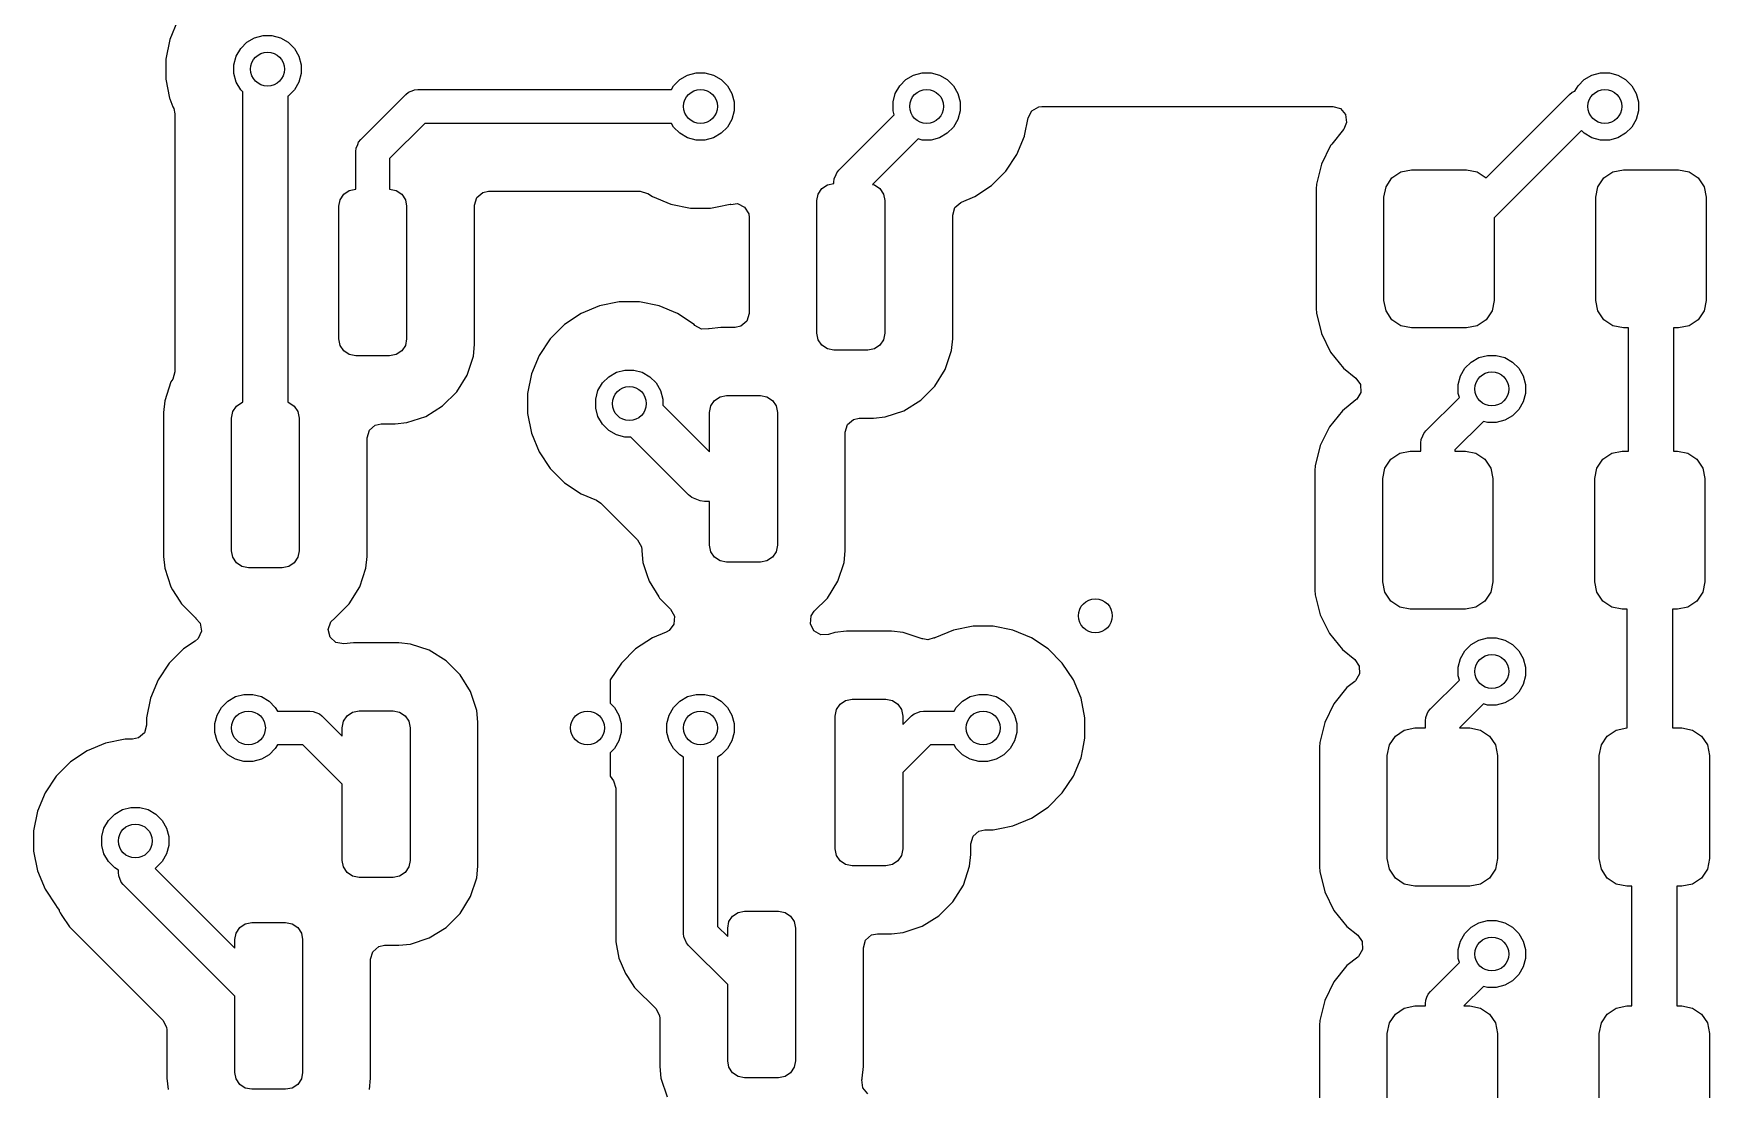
# Model space of a CAD drawing. Header units: inches. Extents: x 1.32 to 5.22, y -7.01 to -1.14.
# Drawn here: x 4.492 to 5.076, y -3.551 to -3.183 of the extents above; entities that cross this region are included whole.
import ezdxf

# ---------------------------------------------------------------- set-up
doc = ezdxf.new("R2010")
doc.units = ezdxf.units.IN
doc.header["$MEASUREMENT"] = 0
doc.layers.add('F.Cu', color=13, linetype='CONTINUOUS', true_color=0xc83434)

msp = doc.modelspace()

# ---------------------------------------------------------------- linework, layer by layer
at = {"layer": 'F.Cu', "linetype": 'CONTINUOUS'}
for p, q in [((4.5422, -3.17888), (4.53953, -3.18533)), ((4.53953, -3.18533), (4.53817, -3.19218)), ((4.53953, -3.18533), (4.53953, -3.18533)), ((4.56425, -3.18848), (4.56643, -3.1863)), ((4.56643, -3.1863), (4.5691, -3.18476)), ((4.5691, -3.18476), (4.57208, -3.18396)), ((4.57208, -3.18396), (4.57516, -3.18396)), ((4.57516, -3.18396), (4.57814, -3.18476)), ((4.57814, -3.18476), (4.58081, -3.1863)), ((4.58081, -3.1863), (4.58299, -3.18848)), ((4.53817, -3.19218), (4.53817, -3.19916)), ((4.56191, -3.19413), (4.56271, -3.19115)), ((4.56271, -3.19115), (4.56425, -3.18848)), ((4.58299, -3.18848), (4.58453, -3.19115)), ((4.58453, -3.19115), (4.58533, -3.19413)), ((4.56191, -3.19721), (4.56191, -3.19413)), ((4.56271, -3.20019), (4.56191, -3.19721)), ((4.58533, -3.19721), (4.58453, -3.20019)), ((4.58533, -3.19413), (4.58533, -3.19721)), ((4.71722, -3.19929), (4.71989, -3.19775)), ((4.71989, -3.19775), (4.72287, -3.19695)), ((4.72287, -3.19695), (4.72595, -3.19695)), ((4.72595, -3.19695), (4.72893, -3.19775)), ((4.72893, -3.19775), (4.7316, -3.19929)), ((4.79596, -3.19929), (4.79863, -3.19775)), ((4.79863, -3.19775), (4.80161, -3.19695)), ((4.80161, -3.19695), (4.80469, -3.19695)), ((4.80469, -3.19695), (4.80767, -3.19775)), ((4.80767, -3.19775), (4.81034, -3.19929)), ((5.03218, -3.19929), (5.03485, -3.19775)), ((5.03485, -3.19775), (5.03783, -3.19695)), ((5.03783, -3.19695), (5.04091, -3.19695)), ((5.04091, -3.19695), (5.04389, -3.19775)), ((5.04389, -3.19775), (5.04656, -3.19929)), ((4.53817, -3.19916), (4.53948, -3.20575)), ((4.56425, -3.20286), (4.56271, -3.20019)), ((4.56496, -3.20357), (4.56425, -3.20286)), ((4.56496, -3.31171), (4.56496, -3.20357)), ((4.58299, -3.20286), (4.58081, -3.20504)), ((4.58453, -3.20019), (4.58299, -3.20286)), ((4.62181, -3.20449), (4.6227, -3.20375)), ((4.6227, -3.20375), (4.62456, -3.20298)), ((4.62456, -3.20298), (4.62483, -3.20287)), ((4.62483, -3.20287), (4.62598, -3.20276)), ((4.62598, -3.20276), (4.7143, -3.20276)), ((4.7143, -3.20276), (4.71504, -3.20147)), ((4.71504, -3.20147), (4.71722, -3.19929)), ((4.7316, -3.19929), (4.73378, -3.20147)), ((4.73378, -3.20147), (4.73532, -3.20414)), ((4.73532, -3.20414), (4.73612, -3.20712)), ((4.79144, -3.20712), (4.79224, -3.20414)), ((4.79224, -3.20414), (4.79378, -3.20147)), ((4.79378, -3.20147), (4.79596, -3.19929)), ((4.81034, -3.19929), (4.81252, -3.20147)), ((4.81252, -3.20147), (4.81406, -3.20414)), ((4.81406, -3.20414), (4.81486, -3.20712)), ((5.02702, -3.20449), (5.02792, -3.20375)), ((5.02792, -3.20375), (5.02892, -3.20334)), ((5.02892, -3.20334), (5.03, -3.20147)), ((5.03, -3.20147), (5.03218, -3.19929)), ((5.04656, -3.19929), (5.04874, -3.20147)), ((5.04874, -3.20147), (5.05028, -3.20414)), ((5.05028, -3.20414), (5.05108, -3.20712)), ((4.53948, -3.20575), (4.53953, -3.20601)), ((4.53953, -3.20601), (4.54068, -3.20879)), ((4.54068, -3.20879), (4.54095, -3.20943)), ((4.54095, -3.20943), (4.54132, -3.2113)), ((4.58081, -3.20504), (4.58071, -3.2051)), ((4.58071, -3.2051), (4.58071, -3.31171)), ((4.60606, -3.22023), (4.62181, -3.20449)), ((4.73612, -3.2102), (4.73532, -3.21318)), ((4.73612, -3.20712), (4.73612, -3.2102)), ((4.79144, -3.2102), (4.79144, -3.20712)), ((4.79182, -3.21164), (4.79144, -3.2102)), ((4.81486, -3.2102), (4.81406, -3.21318)), ((4.81486, -3.20712), (4.81486, -3.2102)), ((4.83852, -3.21259), (4.83979, -3.21015)), ((4.83979, -3.21015), (4.84218, -3.20879)), ((4.84218, -3.20879), (4.8433, -3.20866)), ((4.8433, -3.20866), (4.9446, -3.20866)), ((4.9446, -3.20866), (4.94724, -3.20944)), ((4.94724, -3.20944), (4.94904, -3.21152)), ((4.99798, -3.23353), (5.02702, -3.20449)), ((5.05108, -3.2102), (5.05028, -3.21318)), ((5.05108, -3.20712), (5.05108, -3.2102)), ((4.54132, -3.2113), (4.54132, -3.30108)), ((4.62843, -3.21457), (4.61614, -3.22686)), ((4.7143, -3.21457), (4.62843, -3.21457)), ((4.71504, -3.21585), (4.7143, -3.21457)), ((4.71722, -3.21803), (4.71504, -3.21585)), ((4.73378, -3.21585), (4.7316, -3.21803)), ((4.73532, -3.21318), (4.73378, -3.21585)), ((4.7726, -3.23086), (4.79182, -3.21164)), ((4.81252, -3.21585), (4.81034, -3.21803)), ((4.81406, -3.21318), (4.81252, -3.21585)), ((4.83725, -3.21893), (4.83852, -3.21259)), ((4.94943, -3.21424), (4.94841, -3.2166)), ((4.94904, -3.21152), (4.94943, -3.21424)), ((5.04874, -3.21585), (5.04656, -3.21803)), ((5.05028, -3.21318), (5.04874, -3.21585)), ((4.60444, -3.22326), (4.605, -3.22191)), ((4.605, -3.22191), (4.60533, -3.22113)), ((4.60533, -3.22113), (4.60606, -3.22023)), ((4.71989, -3.21957), (4.71722, -3.21803)), ((4.72287, -3.22037), (4.71989, -3.21957)), ((4.72595, -3.22037), (4.72287, -3.22037)), ((4.72893, -3.21957), (4.72595, -3.22037)), ((4.7316, -3.21803), (4.72893, -3.21957)), ((4.80018, -3.21999), (4.78431, -3.23586)), ((4.80161, -3.22037), (4.80018, -3.21999)), ((4.80469, -3.22037), (4.80161, -3.22037)), ((4.80767, -3.21957), (4.80469, -3.22037)), ((4.81034, -3.21803), (4.80767, -3.21957)), ((4.83457, -3.22545), (4.83724, -3.219)), ((4.83724, -3.219), (4.83725, -3.21893)), ((4.94424, -3.22179), (4.94383, -3.2223)), ((4.94836, -3.21666), (4.94424, -3.22179)), ((4.94841, -3.2166), (4.94836, -3.21666)), ((4.94836, -3.21666), (4.94836, -3.21666)), ((5.03118, -3.21703), (5.00079, -3.24743)), ((5.03218, -3.21803), (5.03118, -3.21703)), ((5.03485, -3.21957), (5.03218, -3.21803)), ((5.03783, -3.22037), (5.03485, -3.21957)), ((5.04091, -3.22037), (5.03783, -3.22037)), ((5.04389, -3.21957), (5.04091, -3.22037)), ((5.04656, -3.21803), (5.04389, -3.21957)), ((4.60433, -3.22441), (4.60444, -3.22326)), ((4.60433, -3.2375), (4.60433, -3.22441)), ((4.61614, -3.22686), (4.61614, -3.2375)), ((4.83069, -3.23126), (4.83457, -3.22545)), ((4.94383, -3.2223), (4.94061, -3.22878)), ((4.77098, -3.23389), (4.77159, -3.2324)), ((4.77159, -3.2324), (4.77186, -3.23176)), ((4.77186, -3.23176), (4.7726, -3.23086)), ((4.82575, -3.2362), (4.83069, -3.23126)), ((4.94061, -3.22878), (4.93887, -3.23579)), ((4.96313, -3.23663), (4.96521, -3.23352)), ((4.96521, -3.23352), (4.96833, -3.23144)), ((4.96833, -3.23144), (4.972, -3.23071)), ((4.972, -3.23071), (4.99119, -3.23071)), ((4.99119, -3.23071), (4.99486, -3.23144)), ((4.99486, -3.23144), (4.99798, -3.23352)), ((4.99798, -3.23352), (4.99798, -3.23353)), ((5.03695, -3.23663), (5.03903, -3.23352)), ((5.03903, -3.23352), (5.04214, -3.23144)), ((5.04214, -3.23144), (5.04582, -3.23071)), ((5.04582, -3.23071), (5.06501, -3.23071)), ((5.06501, -3.23071), (5.06868, -3.23144)), ((5.06868, -3.23144), (5.0718, -3.23352)), ((5.0718, -3.23352), (5.07388, -3.23663)), ((4.59887, -3.24115), (4.60015, -3.23923)), ((4.60015, -3.23923), (4.60207, -3.23795)), ((4.60207, -3.23795), (4.60433, -3.2375)), ((4.61614, -3.2375), (4.6184, -3.23795)), ((4.6184, -3.23795), (4.62032, -3.23923)), ((4.62032, -3.23923), (4.6216, -3.24115)), ((4.64646, -3.24045), (4.64854, -3.23865)), ((4.64854, -3.23865), (4.65057, -3.23821)), ((4.65057, -3.23821), (4.70334, -3.23821)), ((4.70334, -3.23821), (4.70598, -3.23898)), ((4.70598, -3.23898), (4.70605, -3.23903)), ((4.70605, -3.23903), (4.70762, -3.24008)), ((4.76496, -3.24144), (4.76541, -3.23918)), ((4.76541, -3.23918), (4.76669, -3.23726)), ((4.76669, -3.23726), (4.76861, -3.23598)), ((4.76861, -3.23598), (4.77087, -3.23553)), ((4.77087, -3.23504), (4.77098, -3.23389)), ((4.77087, -3.23553), (4.77087, -3.23504)), ((4.78431, -3.23586), (4.78494, -3.23598)), ((4.78494, -3.23598), (4.78685, -3.23726)), ((4.78685, -3.23726), (4.78813, -3.23918)), ((4.78813, -3.23918), (4.78858, -3.24144)), ((4.81994, -3.24008), (4.82575, -3.2362)), ((4.93887, -3.23579), (4.93876, -3.23741)), ((4.93876, -3.23741), (4.93876, -3.27912)), ((4.9624, -3.24031), (4.96313, -3.23663)), ((5.03622, -3.24031), (5.03695, -3.23663)), ((5.07388, -3.23663), (5.07461, -3.24031)), ((4.59843, -3.24341), (4.59887, -3.24115)), ((4.59843, -3.28967), (4.59843, -3.24341)), ((4.6216, -3.24115), (4.62205, -3.24341)), ((4.62205, -3.24341), (4.62205, -3.28967)), ((4.64569, -3.24309), (4.64646, -3.24045)), ((4.64569, -3.29163), (4.64569, -3.24309)), ((4.70762, -3.24008), (4.70762, -3.24008)), ((4.70762, -3.24008), (4.70762, -3.24008)), ((4.70762, -3.24008), (4.71407, -3.24275)), ((4.71407, -3.24275), (4.71407, -3.24275)), ((4.71407, -3.24275), (4.71407, -3.24275)), ((4.71407, -3.24275), (4.72092, -3.24411)), ((4.72092, -3.24411), (4.72092, -3.24411)), ((4.72092, -3.24411), (4.72092, -3.24411)), ((4.72092, -3.24411), (4.7279, -3.24411)), ((4.7279, -3.24411), (4.73018, -3.24366)), ((4.7279, -3.24411), (4.7279, -3.24411)), ((4.73018, -3.24366), (4.73475, -3.24275)), ((4.73475, -3.24275), (4.73498, -3.24268)), ((4.73475, -3.24275), (4.73475, -3.24275)), ((4.73475, -3.24275), (4.73475, -3.24275)), ((4.73475, -3.24275), (4.73475, -3.24275)), ((4.73498, -3.24268), (4.73501, -3.24278)), ((4.73501, -3.24278), (4.7373, -3.24253)), ((4.7373, -3.24253), (4.73976, -3.24376)), ((4.73976, -3.24376), (4.74117, -3.24613)), ((4.76496, -3.2877), (4.76496, -3.24144)), ((4.78858, -3.24144), (4.78858, -3.2877)), ((4.81222, -3.24654), (4.813, -3.2439)), ((4.813, -3.2439), (4.81508, -3.2421)), ((4.81508, -3.2421), (4.81524, -3.24203)), ((4.81524, -3.24203), (4.81994, -3.24008)), ((4.81994, -3.24008), (4.81994, -3.24008)), ((4.81994, -3.24008), (4.81994, -3.24008)), ((4.9624, -3.27623), (4.9624, -3.24031)), ((5.03622, -3.27623), (5.03622, -3.24031)), ((5.07461, -3.24031), (5.07461, -3.27623)), ((4.74117, -3.24613), (4.74132, -3.24734)), ((4.74132, -3.24734), (4.74132, -3.28083)), ((4.81222, -3.28967), (4.81222, -3.24654)), ((5.00079, -3.24743), (5.00079, -3.27623)), ((4.68927, -3.27811), (4.68281, -3.28079)), ((4.69611, -3.27675), (4.68927, -3.27811)), ((4.68927, -3.27811), (4.68927, -3.27811)), ((4.7031, -3.27675), (4.69611, -3.27675)), ((4.69611, -3.27675), (4.69611, -3.27675)), ((4.70995, -3.27811), (4.7031, -3.27675)), ((4.7031, -3.27675), (4.7031, -3.27675)), ((4.7164, -3.28079), (4.70995, -3.27811)), ((4.70995, -3.27811), (4.70995, -3.27811)), ((4.93876, -3.27912), (4.93887, -3.28074)), ((4.96313, -3.2799), (4.9624, -3.27623)), ((4.96521, -3.28302), (4.96313, -3.2799)), ((5.00006, -3.2799), (4.99798, -3.28302)), ((5.00079, -3.27623), (5.00006, -3.2799)), ((5.03695, -3.2799), (5.03622, -3.27623)), ((5.03903, -3.28302), (5.03695, -3.2799)), ((5.07388, -3.2799), (5.0718, -3.28302)), ((5.07461, -3.27623), (5.07388, -3.2799)), ((4.67701, -3.28467), (4.67207, -3.2896)), ((4.68281, -3.28079), (4.67701, -3.28467)), ((4.67701, -3.28467), (4.67701, -3.28467)), ((4.68281, -3.28079), (4.68281, -3.28079)), ((4.72221, -3.28467), (4.7164, -3.28079)), ((4.7164, -3.28079), (4.7164, -3.28079)), ((4.72247, -3.28494), (4.72221, -3.28467)), ((4.72221, -3.28467), (4.72221, -3.28467)), ((4.72471, -3.28621), (4.72247, -3.28494)), ((4.72745, -3.28612), (4.72719, -3.28618)), ((4.7315, -3.28571), (4.72745, -3.28612)), ((4.73644, -3.28571), (4.7315, -3.28571)), ((4.7315, -3.28571), (4.7315, -3.28571)), ((4.73846, -3.28527), (4.73644, -3.28571)), ((4.74054, -3.28347), (4.73846, -3.28527)), ((4.74132, -3.28083), (4.74054, -3.28347)), ((4.93887, -3.28074), (4.94061, -3.28776)), ((4.96833, -3.2851), (4.96521, -3.28302)), ((4.972, -3.28583), (4.96833, -3.2851)), ((4.99119, -3.28583), (4.972, -3.28583)), ((4.99486, -3.2851), (4.99119, -3.28583)), ((4.99798, -3.28302), (4.99486, -3.2851)), ((5.04214, -3.2851), (5.03903, -3.28302)), ((5.04582, -3.28583), (5.04214, -3.2851)), ((5.04754, -3.28583), (5.04582, -3.28583)), ((5.04754, -3.32874), (5.04754, -3.28583)), ((5.06501, -3.28583), (5.06329, -3.28583)), ((5.06329, -3.28583), (5.06329, -3.32874)), ((5.06868, -3.2851), (5.06501, -3.28583)), ((5.0718, -3.28302), (5.06868, -3.2851)), ((4.59887, -3.29193), (4.59843, -3.28967)), ((4.60015, -3.29384), (4.59887, -3.29193)), ((4.6216, -3.29193), (4.62032, -3.29384)), ((4.62205, -3.28967), (4.6216, -3.29193)), ((4.64528, -3.29568), (4.64569, -3.29163)), ((4.67207, -3.2896), (4.66819, -3.29541)), ((4.67207, -3.2896), (4.67207, -3.2896)), ((4.72718, -3.28613), (4.72471, -3.28621)), ((4.72719, -3.28618), (4.72718, -3.28613)), ((4.76541, -3.28996), (4.76496, -3.2877)), ((4.76669, -3.29187), (4.76541, -3.28996)), ((4.76861, -3.29315), (4.76669, -3.29187)), ((4.78685, -3.29187), (4.78494, -3.29315)), ((4.78813, -3.28996), (4.78685, -3.29187)), ((4.78858, -3.2877), (4.78813, -3.28996)), ((4.81181, -3.29371), (4.81222, -3.28967)), ((4.94061, -3.28776), (4.94383, -3.29424)), ((4.60207, -3.29512), (4.60015, -3.29384)), ((4.60433, -3.29557), (4.60207, -3.29512)), ((4.61614, -3.29557), (4.60433, -3.29557)), ((4.6184, -3.29512), (4.61614, -3.29557)), ((4.62032, -3.29384), (4.6184, -3.29512)), ((4.6431, -3.30224), (4.64528, -3.29568)), ((4.66819, -3.29541), (4.66552, -3.30186)), ((4.66819, -3.29541), (4.66819, -3.29541)), ((4.77087, -3.2936), (4.76861, -3.29315)), ((4.78268, -3.2936), (4.77087, -3.2936)), ((4.78494, -3.29315), (4.78268, -3.2936)), ((4.80964, -3.30027), (4.81181, -3.29371)), ((4.94383, -3.29424), (4.94836, -3.29987)), ((4.99063, -3.2999), (4.99281, -3.29772)), ((4.99281, -3.29772), (4.99548, -3.29617)), ((4.99548, -3.29617), (4.99846, -3.29538)), ((4.99846, -3.29538), (5.00154, -3.29538)), ((5.00154, -3.29538), (5.00452, -3.29617)), ((5.00452, -3.29617), (5.00719, -3.29772)), ((5.00719, -3.29772), (5.00937, -3.2999)), ((4.54132, -3.30108), (4.54059, -3.30364)), ((4.63948, -3.30812), (4.6431, -3.30224)), ((4.66552, -3.30186), (4.66415, -3.30871)), ((4.66552, -3.30186), (4.66552, -3.30186)), ((4.69024, -3.30501), (4.69242, -3.30283)), ((4.69242, -3.30283), (4.69509, -3.30129)), ((4.69509, -3.30129), (4.69806, -3.30049)), ((4.69806, -3.30049), (4.70115, -3.30049)), ((4.70115, -3.30049), (4.70413, -3.30129)), ((4.70413, -3.30129), (4.7068, -3.30283)), ((4.7068, -3.30283), (4.70898, -3.30501)), ((4.80601, -3.30615), (4.80964, -3.30027)), ((4.94836, -3.29987), (4.94836, -3.29987)), ((4.94836, -3.29987), (4.95265, -3.30332)), ((4.95265, -3.30332), (4.95422, -3.30558)), ((4.98829, -3.30554), (4.98909, -3.30257)), ((4.98909, -3.30257), (4.99063, -3.2999)), ((5.00937, -3.2999), (5.01091, -3.30257)), ((5.01091, -3.30257), (5.01171, -3.30554)), ((4.53997, -3.30465), (4.5378, -3.31121)), ((4.54059, -3.30364), (4.53997, -3.30465)), ((4.53997, -3.30465), (4.53997, -3.30465)), ((4.53997, -3.30465), (4.53997, -3.30465)), ((4.63459, -3.313), (4.63948, -3.30812)), ((4.66415, -3.30871), (4.66415, -3.3157)), ((4.6879, -3.31066), (4.68869, -3.30768)), ((4.68869, -3.30768), (4.69024, -3.30501)), ((4.70898, -3.30501), (4.71052, -3.30768)), ((4.71052, -3.30768), (4.71132, -3.31066)), ((4.7312, -3.3098), (4.73346, -3.30935)), ((4.73346, -3.30935), (4.74528, -3.30935)), ((4.74528, -3.30935), (4.74754, -3.3098)), ((4.80113, -3.31103), (4.80601, -3.30615)), ((4.95432, -3.30833), (4.95292, -3.31069)), ((4.95422, -3.30558), (4.95432, -3.30833)), ((4.98829, -3.30863), (4.98829, -3.30554)), ((4.98867, -3.31006), (4.98829, -3.30863)), ((5.01171, -3.30863), (5.01091, -3.31161)), ((5.01171, -3.30554), (5.01171, -3.30863)), ((4.5378, -3.31121), (4.53738, -3.31526)), ((4.53738, -3.31526), (4.53738, -3.36545)), ((4.5378, -3.31121), (4.5378, -3.31121)), ((4.5378, -3.31121), (4.5378, -3.31121)), ((4.56102, -3.31722), (4.56147, -3.31496)), ((4.56147, -3.31496), (4.56275, -3.31305)), ((4.56275, -3.31305), (4.56467, -3.31177)), ((4.56467, -3.31177), (4.56496, -3.31171)), ((4.58071, -3.31171), (4.581, -3.31177)), ((4.581, -3.31177), (4.58292, -3.31305)), ((4.58292, -3.31305), (4.5842, -3.31496)), ((4.5842, -3.31496), (4.58465, -3.31722)), ((4.62871, -3.31663), (4.63459, -3.313)), ((4.6879, -3.31375), (4.6879, -3.31066)), ((4.68869, -3.31672), (4.6879, -3.31375)), ((4.71132, -3.31066), (4.71132, -3.31278)), ((4.71132, -3.31278), (4.72756, -3.32902)), ((4.72756, -3.31526), (4.72801, -3.313)), ((4.72756, -3.32902), (4.72756, -3.31526)), ((4.72801, -3.313), (4.72929, -3.31108)), ((4.72929, -3.31108), (4.7312, -3.3098)), ((4.74754, -3.3098), (4.74945, -3.31108)), ((4.74945, -3.31108), (4.75073, -3.313)), ((4.75073, -3.313), (4.75118, -3.31526)), ((4.75118, -3.31526), (4.75118, -3.36152)), ((4.78869, -3.31683), (4.79525, -3.31466)), ((4.79525, -3.31466), (4.80113, -3.31103)), ((4.94796, -3.3147), (4.94343, -3.32033)), ((4.95265, -3.31093), (4.94796, -3.3147)), ((4.94796, -3.3147), (4.94796, -3.3147)), ((4.95292, -3.31069), (4.95265, -3.31093)), ((4.97702, -3.32171), (4.98867, -3.31006)), ((5.00937, -3.31428), (5.00719, -3.31646)), ((5.01091, -3.31161), (5.00937, -3.31428)), ((4.56102, -3.36348), (4.56102, -3.31722)), ((4.58465, -3.31722), (4.58465, -3.36348)), ((4.60906, -3.32146), (4.61114, -3.31965)), ((4.61114, -3.31965), (4.61317, -3.31921)), ((4.61317, -3.31921), (4.61811, -3.31921)), ((4.61811, -3.31921), (4.62216, -3.3188)), ((4.61811, -3.31921), (4.61811, -3.31921)), ((4.62216, -3.3188), (4.62871, -3.31663)), ((4.66415, -3.3157), (4.66552, -3.32255)), ((4.69024, -3.31939), (4.68869, -3.31672)), ((4.69242, -3.32158), (4.69024, -3.31939)), ((4.77482, -3.32213), (4.7756, -3.31949)), ((4.7756, -3.31949), (4.77768, -3.31769)), ((4.77768, -3.31769), (4.7797, -3.31724)), ((4.7797, -3.31724), (4.78465, -3.31724)), ((4.78465, -3.31724), (4.78869, -3.31683)), ((4.78465, -3.31724), (4.78465, -3.31724)), ((4.94343, -3.32033), (4.94022, -3.32681)), ((4.99703, -3.31841), (4.98711, -3.32833)), ((4.99846, -3.3188), (4.99703, -3.31841)), ((5.00154, -3.3188), (4.99846, -3.3188)), ((5.00452, -3.318), (5.00154, -3.3188)), ((5.00719, -3.31646), (5.00452, -3.318)), ((4.60829, -3.32409), (4.60906, -3.32146)), ((4.60829, -3.36545), (4.60829, -3.32409)), ((4.66552, -3.32255), (4.66552, -3.32255)), ((4.66552, -3.32255), (4.66819, -3.329)), ((4.69509, -3.32312), (4.69242, -3.32158)), ((4.69806, -3.32391), (4.69509, -3.32312)), ((4.70018, -3.32391), (4.69806, -3.32391)), ((4.72022, -3.34395), (4.70018, -3.32391)), ((4.77482, -3.36348), (4.77482, -3.32213)), ((4.94022, -3.32681), (4.93848, -3.33382)), ((4.9753, -3.32589), (4.97541, -3.32473)), ((4.9753, -3.32874), (4.9753, -3.32589)), ((4.97541, -3.32473), (4.97594, -3.32346)), ((4.97594, -3.32346), (4.97629, -3.3226)), ((4.97629, -3.3226), (4.97702, -3.32171)), ((4.66819, -3.329), (4.66819, -3.329)), ((4.66819, -3.329), (4.67207, -3.3348)), ((4.96274, -3.33466), (4.96482, -3.33155)), ((4.96482, -3.33155), (4.96793, -3.32947)), ((4.96793, -3.32947), (4.9716, -3.32874)), ((4.9716, -3.32874), (4.9753, -3.32874)), ((4.98711, -3.32833), (4.98711, -3.32874)), ((4.98711, -3.32874), (4.9908, -3.32874)), ((4.9908, -3.32874), (4.99447, -3.32947)), ((4.99447, -3.32947), (4.99758, -3.33155)), ((4.99758, -3.33155), (4.99966, -3.33466)), ((5.03656, -3.33466), (5.03864, -3.33155)), ((5.03864, -3.33155), (5.04175, -3.32947)), ((5.04175, -3.32947), (5.04542, -3.32874)), ((5.04542, -3.32874), (5.04754, -3.32874)), ((5.06329, -3.32874), (5.06462, -3.32874)), ((5.06462, -3.32874), (5.06829, -3.32947)), ((5.06829, -3.32947), (5.0714, -3.33155)), ((5.0714, -3.33155), (5.07348, -3.33466)), ((4.67207, -3.3348), (4.67207, -3.3348)), ((4.67207, -3.3348), (4.67701, -3.33974)), ((4.93848, -3.33382), (4.93837, -3.33545)), ((4.93837, -3.33545), (4.93837, -3.37715)), ((4.96201, -3.33834), (4.96274, -3.33466)), ((4.96201, -3.37426), (4.96201, -3.33834)), ((4.99966, -3.33466), (5.00039, -3.33834)), ((5.00039, -3.33834), (5.00039, -3.37426)), ((5.03583, -3.33834), (5.03656, -3.33466)), ((5.03583, -3.37426), (5.03583, -3.33834)), ((5.07348, -3.33466), (5.07421, -3.33834)), ((5.07421, -3.33834), (5.07421, -3.37426)), ((4.67701, -3.33974), (4.67701, -3.33974)), ((4.67701, -3.33974), (4.68281, -3.34362)), ((4.68281, -3.34362), (4.68281, -3.34362)), ((4.68281, -3.34362), (4.68281, -3.34362)), ((4.68281, -3.34362), (4.68813, -3.34583)), ((4.72141, -3.34493), (4.72022, -3.34395)), ((4.68813, -3.34583), (4.68972, -3.34688)), ((4.68972, -3.34688), (4.70249, -3.35966)), ((4.72425, -3.34611), (4.72141, -3.34493)), ((4.72579, -3.34626), (4.72425, -3.34611)), ((4.72756, -3.34626), (4.72579, -3.34626)), ((4.72756, -3.36152), (4.72756, -3.34626)), ((4.70249, -3.35966), (4.70381, -3.36207)), ((4.72801, -3.36378), (4.72756, -3.36152)), ((4.75118, -3.36152), (4.75073, -3.36378)), ((4.53738, -3.36545), (4.53738, -3.36545)), ((4.53738, -3.36545), (4.5378, -3.3695)), ((4.56147, -3.36574), (4.56102, -3.36348)), ((4.56275, -3.36766), (4.56147, -3.36574)), ((4.56467, -3.36894), (4.56275, -3.36766)), ((4.58292, -3.36766), (4.581, -3.36894)), ((4.5842, -3.36574), (4.58292, -3.36766)), ((4.58465, -3.36348), (4.5842, -3.36574)), ((4.60787, -3.3695), (4.60829, -3.36545)), ((4.70381, -3.36207), (4.70392, -3.36311)), ((4.70392, -3.36311), (4.70392, -3.36348)), ((4.70392, -3.36348), (4.70392, -3.36348)), ((4.70392, -3.36348), (4.70433, -3.36753)), ((4.70433, -3.36753), (4.70433, -3.36753)), ((4.70433, -3.36753), (4.70574, -3.37178)), ((4.72929, -3.36569), (4.72801, -3.36378)), ((4.7312, -3.36697), (4.72929, -3.36569)), ((4.73346, -3.36742), (4.7312, -3.36697)), ((4.74528, -3.36742), (4.73346, -3.36742)), ((4.74754, -3.36697), (4.74528, -3.36742)), ((4.74945, -3.36569), (4.74754, -3.36697)), ((4.75073, -3.36378), (4.74945, -3.36569)), ((4.77224, -3.37409), (4.77441, -3.36753)), ((4.77441, -3.36753), (4.77482, -3.36348)), ((4.5378, -3.3695), (4.5378, -3.3695)), ((4.5378, -3.3695), (4.53997, -3.37606)), ((4.56693, -3.36939), (4.56467, -3.36894)), ((4.57874, -3.36939), (4.56693, -3.36939)), ((4.581, -3.36894), (4.57874, -3.36939)), ((4.6057, -3.37606), (4.60787, -3.3695)), ((4.70574, -3.37178), (4.7065, -3.37409)), ((4.53997, -3.37606), (4.53997, -3.37606)), ((4.53997, -3.37606), (4.54056, -3.37702)), ((4.54056, -3.37702), (4.54302, -3.38101)), ((4.60208, -3.38194), (4.6057, -3.37606)), ((4.7065, -3.37409), (4.70986, -3.37953)), ((4.76861, -3.37997), (4.77224, -3.37409)), ((4.93837, -3.37715), (4.93848, -3.37878)), ((4.93848, -3.37878), (4.94022, -3.38579)), ((4.96274, -3.37793), (4.96201, -3.37426)), ((4.96482, -3.38105), (4.96274, -3.37793)), ((4.99966, -3.37793), (4.99758, -3.38105)), ((5.00039, -3.37426), (4.99966, -3.37793)), ((5.03656, -3.37793), (5.03583, -3.37426)), ((5.03864, -3.38105), (5.03656, -3.37793)), ((5.07348, -3.37793), (5.0714, -3.38105)), ((5.07421, -3.37426), (5.07348, -3.37793)), ((4.54302, -3.38101), (4.54359, -3.38194)), ((4.54359, -3.38194), (4.54848, -3.38682)), ((4.59719, -3.38682), (4.60208, -3.38194)), ((4.70986, -3.37953), (4.71013, -3.37997)), ((4.71013, -3.37997), (4.71399, -3.38383)), ((4.71399, -3.38383), (4.71531, -3.38625)), ((4.76297, -3.38613), (4.76403, -3.38455)), ((4.76403, -3.38455), (4.76861, -3.37997)), ((4.96793, -3.38313), (4.96482, -3.38105)), ((4.9716, -3.38386), (4.96793, -3.38313)), ((4.9908, -3.38386), (4.9716, -3.38386)), ((4.99447, -3.38313), (4.9908, -3.38386)), ((4.99758, -3.38105), (4.99447, -3.38313)), ((5.04175, -3.38313), (5.03864, -3.38105)), ((5.04542, -3.38386), (5.04175, -3.38313)), ((5.04715, -3.38386), (5.04542, -3.38386)), ((5.04715, -3.4252), (5.04715, -3.38386)), ((5.06462, -3.38386), (5.06289, -3.38386)), ((5.06289, -3.38386), (5.06289, -3.4252)), ((5.06829, -3.38313), (5.06462, -3.38386)), ((5.0714, -3.38105), (5.06829, -3.38313)), ((4.54848, -3.38682), (4.5487, -3.387)), ((4.5487, -3.387), (4.54863, -3.38708)), ((4.54863, -3.38708), (4.55013, -3.38874)), ((4.55013, -3.38874), (4.55057, -3.39146)), ((4.59477, -3.39084), (4.59565, -3.38824)), ((4.59543, -3.39351), (4.59477, -3.39084)), ((4.59565, -3.38824), (4.59708, -3.38689)), ((4.59708, -3.38689), (4.59719, -3.38682)), ((4.71512, -3.38899), (4.71347, -3.39119)), ((4.71531, -3.38625), (4.71512, -3.38899)), ((4.76267, -3.38886), (4.76297, -3.38613)), ((4.7639, -3.39132), (4.76267, -3.38886)), ((4.81249, -3.39111), (4.80604, -3.39378)), ((4.81934, -3.38974), (4.81249, -3.39111)), ((4.81249, -3.39111), (4.81249, -3.39111)), ((4.82633, -3.38974), (4.81934, -3.38974)), ((4.81934, -3.38974), (4.81934, -3.38974)), ((4.83318, -3.39111), (4.82633, -3.38974)), ((4.82633, -3.38974), (4.82633, -3.38974)), ((4.83963, -3.39378), (4.83318, -3.39111)), ((4.83318, -3.39111), (4.83318, -3.39111)), ((4.94022, -3.38579), (4.94343, -3.39227)), ((4.54844, -3.39492), (4.54433, -3.39766)), ((4.54947, -3.39398), (4.54844, -3.39492)), ((4.55057, -3.39146), (4.54947, -3.39398)), ((4.59744, -3.3954), (4.59543, -3.39351)), ((4.60014, -3.3959), (4.59744, -3.3954)), ((4.60354, -3.39555), (4.60014, -3.3959)), ((4.61929, -3.39555), (4.60354, -3.39555)), ((4.60354, -3.39555), (4.60354, -3.39555)), ((4.62334, -3.39596), (4.61929, -3.39555)), ((4.6299, -3.39814), (4.62334, -3.39596)), ((4.62334, -3.39596), (4.62334, -3.39596)), ((4.70762, -3.39378), (4.70181, -3.39766)), ((4.71241, -3.39179), (4.70762, -3.39378)), ((4.70762, -3.39378), (4.70762, -3.39378)), ((4.71347, -3.39119), (4.71241, -3.39179)), ((4.76627, -3.39273), (4.7639, -3.39132)), ((4.76901, -3.39264), (4.76627, -3.39273)), ((4.77115, -3.39193), (4.76901, -3.39264)), ((4.7752, -3.39152), (4.77115, -3.39193)), ((4.77115, -3.39193), (4.77115, -3.39193)), ((4.79095, -3.39152), (4.7752, -3.39152)), ((4.7752, -3.39152), (4.7752, -3.39152)), ((4.79499, -3.39193), (4.79095, -3.39152)), ((4.80155, -3.3941), (4.79499, -3.39193)), ((4.79499, -3.39193), (4.79499, -3.39193)), ((4.80182, -3.39419), (4.80155, -3.3941)), ((4.80155, -3.3941), (4.80155, -3.3941)), ((4.80184, -3.39413), (4.80182, -3.39419)), ((4.80357, -3.3945), (4.80184, -3.39413)), ((4.80578, -3.39381), (4.80357, -3.3945)), ((4.80583, -3.39389), (4.80578, -3.39381)), ((4.80604, -3.39378), (4.80583, -3.39389)), ((4.84543, -3.39766), (4.83963, -3.39378)), ((4.83963, -3.39378), (4.83963, -3.39378)), ((4.94343, -3.39227), (4.94796, -3.3979)), ((4.99063, -3.39832), (4.99281, -3.39614)), ((4.99281, -3.39614), (4.99548, -3.3946)), ((4.99548, -3.3946), (4.99846, -3.3938)), ((4.99846, -3.3938), (5.00154, -3.3938)), ((5.00154, -3.3938), (5.00452, -3.3946)), ((5.00452, -3.3946), (5.00719, -3.39614)), ((5.00719, -3.39614), (5.00937, -3.39832)), ((4.53939, -3.4026), (4.53551, -3.4084)), ((4.54433, -3.39766), (4.53939, -3.4026)), ((4.53939, -3.4026), (4.53939, -3.4026)), ((4.54433, -3.39766), (4.54433, -3.39766)), ((4.63577, -3.40176), (4.6299, -3.39814)), ((4.64066, -3.40665), (4.63577, -3.40176)), ((4.69687, -3.4026), (4.69299, -3.4084)), ((4.70181, -3.39766), (4.69687, -3.4026)), ((4.69687, -3.4026), (4.69687, -3.4026)), ((4.70181, -3.39766), (4.70181, -3.39766)), ((4.85037, -3.4026), (4.84543, -3.39766)), ((4.84543, -3.39766), (4.84543, -3.39766)), ((4.85425, -3.4084), (4.85037, -3.4026)), ((4.85037, -3.4026), (4.85037, -3.4026)), ((4.94796, -3.3979), (4.94796, -3.3979)), ((4.94796, -3.3979), (4.95226, -3.40136)), ((4.95226, -3.40136), (4.95383, -3.40361)), ((4.98829, -3.40397), (4.98909, -3.40099)), ((4.98909, -3.40099), (4.99063, -3.39832)), ((5.00937, -3.39832), (5.01091, -3.40099)), ((5.01091, -3.40099), (5.01171, -3.40397)), ((4.53551, -3.4084), (4.53284, -3.41486)), ((4.53551, -3.4084), (4.53551, -3.4084)), ((4.64428, -3.41253), (4.64066, -3.40665)), ((4.69299, -3.4084), (4.69291, -3.40859)), ((4.69291, -3.40859), (4.69291, -3.41651)), ((4.69299, -3.4084), (4.69299, -3.4084)), ((4.85692, -3.41486), (4.85425, -3.4084)), ((4.85425, -3.4084), (4.85425, -3.4084)), ((4.95393, -3.40636), (4.95253, -3.40873)), ((4.95383, -3.40361), (4.95393, -3.40636)), ((4.9786, -3.41856), (4.98867, -3.40849)), ((4.98829, -3.40705), (4.98829, -3.40397)), ((4.98867, -3.40849), (4.98829, -3.40705)), ((5.01171, -3.40705), (5.01091, -3.41003)), ((5.01171, -3.40397), (5.01171, -3.40705)), ((4.55974, -3.41583), (4.56241, -3.41428)), ((4.56241, -3.41428), (4.56539, -3.41349)), ((4.56539, -3.41349), (4.56847, -3.41349)), ((4.56847, -3.41349), (4.57145, -3.41428)), ((4.57145, -3.41428), (4.57412, -3.41583)), ((4.64646, -3.41908), (4.64428, -3.41253)), ((4.71722, -3.41583), (4.71989, -3.41428)), ((4.71989, -3.41428), (4.72287, -3.41349)), ((4.72287, -3.41349), (4.72595, -3.41349)), ((4.72595, -3.41349), (4.72893, -3.41428)), ((4.72893, -3.41428), (4.7316, -3.41583)), ((4.81564, -3.41583), (4.81831, -3.41428)), ((4.81831, -3.41428), (4.82129, -3.41349)), ((4.82129, -3.41349), (4.82438, -3.41349)), ((4.82438, -3.41349), (4.82735, -3.41428)), ((4.82735, -3.41428), (4.83002, -3.41583)), ((4.94954, -3.41115), (4.94501, -3.41679)), ((4.95226, -3.40897), (4.94954, -3.41115)), ((4.95253, -3.40873), (4.95226, -3.40897)), ((5.00937, -3.4127), (5.00719, -3.41488)), ((5.01091, -3.41003), (5.00937, -3.4127)), ((4.53284, -3.41486), (4.53148, -3.4217)), ((4.53284, -3.41486), (4.53284, -3.41486)), ((4.55602, -3.42068), (4.55756, -3.41801)), ((4.55756, -3.41801), (4.55974, -3.41583)), ((4.57412, -3.41583), (4.5763, -3.41801)), ((4.5763, -3.41801), (4.57704, -3.41929)), ((4.57704, -3.41929), (4.58839, -3.41929)), ((4.58839, -3.41929), (4.58954, -3.4194)), ((4.58954, -3.4194), (4.59042, -3.41977)), ((4.59042, -3.41977), (4.59167, -3.42029)), ((4.59167, -3.42029), (4.59256, -3.42102)), ((4.60134, -3.42092), (4.60325, -3.41964)), ((4.60325, -3.41964), (4.60551, -3.41919)), ((4.60551, -3.41919), (4.61732, -3.41919)), ((4.61732, -3.41919), (4.61958, -3.41964)), ((4.61958, -3.41964), (4.6215, -3.42092)), ((4.64687, -3.42313), (4.64646, -3.41908)), ((4.69291, -3.41651), (4.69441, -3.41801)), ((4.69441, -3.41801), (4.69595, -3.42068)), ((4.7135, -3.42068), (4.71504, -3.41801)), ((4.71504, -3.41801), (4.71722, -3.41583)), ((4.7316, -3.41583), (4.73378, -3.41801)), ((4.73378, -3.41801), (4.73532, -3.42068)), ((4.77126, -3.42106), (4.77171, -3.4188)), ((4.77171, -3.4188), (4.77299, -3.41689)), ((4.77299, -3.41689), (4.77491, -3.41561)), ((4.77491, -3.41561), (4.77717, -3.41516)), ((4.77717, -3.41516), (4.78898, -3.41516)), ((4.78898, -3.41516), (4.79124, -3.41561)), ((4.79124, -3.41561), (4.79315, -3.41689)), ((4.79315, -3.41689), (4.79443, -3.4188)), ((4.79443, -3.4188), (4.79488, -3.42106)), ((4.79789, -3.42102), (4.79879, -3.42029)), ((4.79879, -3.42029), (4.80003, -3.41977)), ((4.80003, -3.41977), (4.80091, -3.4194)), ((4.80091, -3.4194), (4.80207, -3.41929)), ((4.80207, -3.41929), (4.81272, -3.41929)), ((4.81272, -3.41929), (4.81346, -3.41801)), ((4.81346, -3.41801), (4.81564, -3.41583)), ((4.83002, -3.41583), (4.8322, -3.41801)), ((4.8322, -3.41801), (4.83375, -3.42068)), ((4.85692, -3.41486), (4.85692, -3.41486)), ((4.85829, -3.4217), (4.85692, -3.41486)), ((4.94501, -3.41679), (4.9418, -3.42326)), ((4.97698, -3.42158), (4.97752, -3.42029)), ((4.97752, -3.42029), (4.97787, -3.41946)), ((4.97787, -3.41946), (4.9786, -3.41856)), ((4.99703, -3.41684), (4.98868, -3.42518)), ((4.99846, -3.41722), (4.99703, -3.41684)), ((5.00154, -3.41722), (4.99846, -3.41722)), ((5.00452, -3.41642), (5.00154, -3.41722)), ((5.00719, -3.41488), (5.00452, -3.41642)), ((4.53148, -3.42423), (4.5307, -3.42687)), ((4.53148, -3.4217), (4.53148, -3.42423)), ((4.55522, -3.42366), (4.55602, -3.42068)), ((4.55522, -3.42674), (4.55522, -3.42366)), ((4.59256, -3.42102), (4.59961, -3.42807)), ((4.59961, -3.4251), (4.60006, -3.42284)), ((4.59961, -3.42807), (4.59961, -3.4251)), ((4.60006, -3.42284), (4.60134, -3.42092)), ((4.6215, -3.42092), (4.62278, -3.42284)), ((4.62278, -3.42284), (4.62323, -3.4251)), ((4.62323, -3.4251), (4.62323, -3.47136)), ((4.64687, -3.47333), (4.64687, -3.42313)), ((4.69595, -3.42068), (4.69675, -3.42366)), ((4.69675, -3.42366), (4.69675, -3.42674)), ((4.7127, -3.42366), (4.7135, -3.42068)), ((4.7127, -3.42674), (4.7127, -3.42366)), ((4.73532, -3.42068), (4.73612, -3.42366)), ((4.73612, -3.42366), (4.73612, -3.42674)), ((4.77126, -3.46732), (4.77126, -3.42106)), ((4.79488, -3.42403), (4.79789, -3.42102)), ((4.79488, -3.42106), (4.79488, -3.42403)), ((4.83375, -3.42068), (4.83454, -3.42366)), ((4.83454, -3.42366), (4.83454, -3.42674)), ((4.85829, -3.42869), (4.85829, -3.4217)), ((4.85829, -3.4217), (4.85829, -3.4217)), ((4.9418, -3.42326), (4.94005, -3.43028)), ((4.96639, -3.42801), (4.96951, -3.42593)), ((4.96951, -3.42593), (4.97318, -3.4252)), ((4.97318, -3.4252), (4.97687, -3.4252)), ((4.97687, -3.42274), (4.97698, -3.42158)), ((4.97687, -3.4252), (4.97687, -3.42274)), ((4.98868, -3.42518), (4.98868, -3.4252)), ((4.98868, -3.4252), (4.99237, -3.4252)), ((4.99237, -3.4252), (4.99604, -3.42593)), ((4.99604, -3.42593), (4.99916, -3.42801)), ((5.04021, -3.42801), (5.04333, -3.42593)), ((5.04333, -3.42593), (5.047, -3.4252)), ((5.047, -3.4252), (5.04715, -3.4252)), ((5.06289, -3.4252), (5.06619, -3.4252)), ((5.06619, -3.4252), (5.06986, -3.42593)), ((5.06986, -3.42593), (5.07298, -3.42801)), ((4.51722, -3.43048), (4.51077, -3.43315)), ((4.52407, -3.42911), (4.51722, -3.43048)), ((4.51722, -3.43048), (4.51722, -3.43048)), ((4.52659, -3.42911), (4.52407, -3.42911)), ((4.52862, -3.42867), (4.52659, -3.42911)), ((4.5307, -3.42687), (4.52862, -3.42867)), ((4.55602, -3.42972), (4.55522, -3.42674)), ((4.55756, -3.43239), (4.55602, -3.42972)), ((4.57704, -3.4311), (4.5763, -3.43239)), ((4.58594, -3.4311), (4.57704, -3.4311)), ((4.59961, -3.44477), (4.58594, -3.4311)), ((4.69595, -3.42972), (4.69441, -3.43239)), ((4.69675, -3.42674), (4.69595, -3.42972)), ((4.7135, -3.42972), (4.7127, -3.42674)), ((4.71504, -3.43239), (4.7135, -3.42972)), ((4.73532, -3.42972), (4.73378, -3.43239)), ((4.73612, -3.42674), (4.73532, -3.42972)), ((4.80451, -3.4311), (4.79488, -3.44073)), ((4.81272, -3.4311), (4.80451, -3.4311)), ((4.81346, -3.43239), (4.81272, -3.4311)), ((4.83375, -3.42972), (4.8322, -3.43239)), ((4.83454, -3.42674), (4.83375, -3.42972)), ((4.8575, -3.43262), (4.85829, -3.42869)), ((4.85829, -3.42869), (4.85829, -3.42869)), ((4.94005, -3.43028), (4.93994, -3.4319)), ((4.93994, -3.4319), (4.93994, -3.47361)), ((4.96358, -3.43479), (4.96431, -3.43112)), ((4.96431, -3.43112), (4.96639, -3.42801)), ((4.99916, -3.42801), (5.00124, -3.43112)), ((5.00124, -3.43112), (5.00197, -3.43479)), ((5.0374, -3.43479), (5.03813, -3.43112)), ((5.03813, -3.43112), (5.04021, -3.42801)), ((5.07298, -3.42801), (5.07506, -3.43112)), ((5.07506, -3.43112), (5.07579, -3.43479)), ((4.50496, -3.43703), (4.50002, -3.44197)), ((4.51077, -3.43315), (4.50496, -3.43703)), ((4.50496, -3.43703), (4.50496, -3.43703)), ((4.51077, -3.43315), (4.51077, -3.43315)), ((4.55974, -3.43457), (4.55756, -3.43239)), ((4.56241, -3.43611), (4.55974, -3.43457)), ((4.56539, -3.43691), (4.56241, -3.43611)), ((4.56847, -3.43691), (4.56539, -3.43691)), ((4.57145, -3.43611), (4.56847, -3.43691)), ((4.57412, -3.43457), (4.57145, -3.43611)), ((4.5763, -3.43239), (4.57412, -3.43457)), ((4.69441, -3.43239), (4.69291, -3.43388)), ((4.69291, -3.43388), (4.69291, -3.4418)), ((4.71722, -3.43457), (4.71504, -3.43239)), ((4.7185, -3.43531), (4.71722, -3.43457)), ((4.7185, -3.49675), (4.7185, -3.43531)), ((4.7316, -3.43457), (4.73031, -3.43531)), ((4.73031, -3.43531), (4.73031, -3.49431)), ((4.73378, -3.43239), (4.7316, -3.43457)), ((4.81564, -3.43457), (4.81346, -3.43239)), ((4.81831, -3.43611), (4.81564, -3.43457)), ((4.82129, -3.43691), (4.81831, -3.43611)), ((4.82438, -3.43691), (4.82129, -3.43691)), ((4.82735, -3.43611), (4.82438, -3.43691)), ((4.83002, -3.43457), (4.82735, -3.43611)), ((4.8322, -3.43239), (4.83002, -3.43457)), ((4.85425, -3.44199), (4.85692, -3.43554)), ((4.85692, -3.43554), (4.8575, -3.43262)), ((4.96358, -3.47072), (4.96358, -3.43479)), ((5.00197, -3.43479), (5.00197, -3.47072)), ((5.0374, -3.47072), (5.0374, -3.43479)), ((5.07579, -3.43479), (5.07579, -3.47072)), ((4.50002, -3.44197), (4.49614, -3.44777)), ((4.50002, -3.44197), (4.50002, -3.44197)), ((4.69291, -3.4418), (4.69299, -3.44199)), ((4.69299, -3.44199), (4.69299, -3.44199)), ((4.69299, -3.44199), (4.69299, -3.44199)), ((4.69299, -3.44199), (4.69404, -3.44356)), ((4.69404, -3.44356), (4.69486, -3.44618)), ((4.79488, -3.44073), (4.79488, -3.46732)), ((4.85037, -3.4478), (4.85425, -3.44199)), ((4.49614, -3.44777), (4.49347, -3.45423)), ((4.49614, -3.44777), (4.49614, -3.44777)), ((4.59961, -3.47136), (4.59961, -3.44477)), ((4.69486, -3.44618), (4.69486, -3.44627)), ((4.69486, -3.44627), (4.69486, -3.49966)), ((4.84543, -3.45273), (4.85037, -3.4478)), ((4.49347, -3.45423), (4.49211, -3.46107)), ((4.49347, -3.45423), (4.49347, -3.45423)), ((4.51819, -3.45738), (4.52037, -3.4552)), ((4.52037, -3.4552), (4.52304, -3.45365)), ((4.52304, -3.45365), (4.52602, -3.45286)), ((4.52602, -3.45286), (4.5291, -3.45286)), ((4.5291, -3.45286), (4.53208, -3.45365)), ((4.53208, -3.45365), (4.53475, -3.4552)), ((4.53475, -3.4552), (4.53693, -3.45738)), ((4.83963, -3.45661), (4.84543, -3.45273)), ((4.49211, -3.46107), (4.49211, -3.46806)), ((4.51585, -3.46303), (4.51665, -3.46005)), ((4.51665, -3.46005), (4.51819, -3.45738)), ((4.53693, -3.45738), (4.53847, -3.46005)), ((4.53847, -3.46005), (4.53927, -3.46303)), ((4.8193, -3.46289), (4.82138, -3.46109)), ((4.82138, -3.46109), (4.82341, -3.46065)), ((4.82341, -3.46065), (4.82633, -3.46065)), ((4.82633, -3.46065), (4.82861, -3.4602)), ((4.82633, -3.46065), (4.82633, -3.46065)), ((4.82861, -3.4602), (4.83318, -3.45929)), ((4.83318, -3.45929), (4.83963, -3.45661)), ((4.83318, -3.45929), (4.83318, -3.45929)), ((4.83318, -3.45929), (4.83318, -3.45929)), ((4.51585, -3.46611), (4.51585, -3.46303)), ((4.51665, -3.46909), (4.51585, -3.46611)), ((4.53927, -3.46611), (4.53847, -3.46909)), ((4.53927, -3.46303), (4.53927, -3.46611)), ((4.81852, -3.46553), (4.8193, -3.46289)), ((4.81852, -3.46929), (4.81852, -3.46553)), ((4.49211, -3.46806), (4.49347, -3.47491)), ((4.51819, -3.47176), (4.51665, -3.46909)), ((4.52037, -3.47394), (4.51819, -3.47176)), ((4.53693, -3.47176), (4.53475, -3.47394)), ((4.53847, -3.46909), (4.53693, -3.47176)), ((4.60006, -3.47362), (4.59961, -3.47136)), ((4.62323, -3.47136), (4.62278, -3.47362)), ((4.77171, -3.46958), (4.77126, -3.46732)), ((4.77299, -3.4715), (4.77171, -3.46958)), ((4.77491, -3.47278), (4.77299, -3.4715)), ((4.77717, -3.47323), (4.77491, -3.47278)), ((4.79124, -3.47278), (4.78898, -3.47323)), ((4.79315, -3.4715), (4.79124, -3.47278)), ((4.79443, -3.46958), (4.79315, -3.4715)), ((4.79488, -3.46732), (4.79443, -3.46958)), ((4.81811, -3.47334), (4.81852, -3.46929)), ((4.96431, -3.47439), (4.96358, -3.47072)), ((5.00197, -3.47072), (5.00124, -3.47439)), ((5.03813, -3.47439), (5.0374, -3.47072)), ((5.07579, -3.47072), (5.07506, -3.47439)), ((4.49347, -3.47491), (4.49347, -3.47491)), ((4.49347, -3.47491), (4.49614, -3.48136)), ((4.52165, -3.47468), (4.52037, -3.47394)), ((4.52165, -3.47559), (4.52165, -3.47468)), ((4.52177, -3.47674), (4.52165, -3.47559)), ((4.52265, -3.47887), (4.52177, -3.47674)), ((4.53475, -3.47394), (4.53444, -3.47412)), ((4.53444, -3.47412), (4.5622, -3.50188)), ((4.60134, -3.47553), (4.60006, -3.47362)), ((4.60325, -3.47681), (4.60134, -3.47553)), ((4.60551, -3.47726), (4.60325, -3.47681)), ((4.61732, -3.47726), (4.60551, -3.47726)), ((4.61958, -3.47681), (4.61732, -3.47726)), ((4.6215, -3.47553), (4.61958, -3.47681)), ((4.62278, -3.47362), (4.6215, -3.47553)), ((4.64428, -3.48393), (4.64646, -3.47737)), ((4.64646, -3.47737), (4.64687, -3.47333)), ((4.78898, -3.47323), (4.77717, -3.47323)), ((4.81594, -3.4799), (4.81811, -3.47334)), ((4.93994, -3.47361), (4.94005, -3.47523)), ((4.94005, -3.47523), (4.9418, -3.48225)), ((4.96639, -3.4775), (4.96431, -3.47439)), ((4.96951, -3.47958), (4.96639, -3.4775)), ((4.99916, -3.4775), (4.99604, -3.47958)), ((5.00124, -3.47439), (4.99916, -3.4775)), ((5.04021, -3.4775), (5.03813, -3.47439)), ((5.04333, -3.47958), (5.04021, -3.4775)), ((5.07298, -3.4775), (5.06986, -3.47958)), ((5.07506, -3.47439), (5.07298, -3.4775)), ((4.49614, -3.48136), (4.49614, -3.48136)), ((4.49614, -3.48136), (4.50002, -3.48717)), ((4.52338, -3.47977), (4.52265, -3.47887)), ((4.5622, -3.51859), (4.52338, -3.47977)), ((4.64066, -3.48981), (4.64428, -3.48393)), ((4.81231, -3.48577), (4.81594, -3.4799)), ((4.9418, -3.48225), (4.94501, -3.48873)), ((4.97318, -3.48031), (4.96951, -3.47958)), ((4.99237, -3.48031), (4.97318, -3.48031)), ((4.99604, -3.47958), (4.99237, -3.48031)), ((5.047, -3.48031), (5.04333, -3.47958)), ((5.04872, -3.48031), (5.047, -3.48031)), ((5.04872, -3.52205), (5.04872, -3.48031)), ((5.06619, -3.48031), (5.06447, -3.48031)), ((5.06447, -3.48031), (5.06447, -3.52205)), ((5.06986, -3.47958), (5.06619, -3.48031)), ((4.50002, -3.48717), (4.50017, -3.48735)), ((4.50017, -3.48735), (4.50014, -3.48738)), ((4.50014, -3.48738), (4.50099, -3.48866)), ((4.50099, -3.48866), (4.50109, -3.48889)), ((4.50109, -3.48889), (4.50137, -3.48959)), ((4.50137, -3.48959), (4.50197, -3.49048)), ((4.63577, -3.49469), (4.64066, -3.48981)), ((4.73559, -3.49071), (4.7375, -3.48943)), ((4.7375, -3.48943), (4.73976, -3.48898)), ((4.73976, -3.48898), (4.75157, -3.48898)), ((4.75157, -3.48898), (4.75383, -3.48943)), ((4.75383, -3.48943), (4.75575, -3.49071)), ((4.80743, -3.49066), (4.81231, -3.48577)), ((4.94501, -3.48873), (4.94954, -3.49436)), ((4.50197, -3.49048), (4.50461, -3.49443)), ((4.50461, -3.49443), (4.50461, -3.49443)), ((4.50461, -3.49443), (4.53713, -3.52695)), ((4.56265, -3.49666), (4.56393, -3.49474)), ((4.56393, -3.49474), (4.56585, -3.49346)), ((4.56585, -3.49346), (4.56811, -3.49301)), ((4.56811, -3.49301), (4.57992, -3.49301)), ((4.57992, -3.49301), (4.58218, -3.49346)), ((4.58218, -3.49346), (4.5841, -3.49474)), ((4.5841, -3.49474), (4.58538, -3.49666)), ((4.6299, -3.49832), (4.63577, -3.49469)), ((4.73031, -3.49431), (4.73386, -3.49785)), ((4.73386, -3.49488), (4.73431, -3.49262)), ((4.73386, -3.49785), (4.73386, -3.49488)), ((4.73431, -3.49262), (4.73559, -3.49071)), ((4.75575, -3.49071), (4.75703, -3.49262)), ((4.75703, -3.49262), (4.75748, -3.49488)), ((4.75748, -3.49488), (4.75748, -3.54114)), ((4.79499, -3.49646), (4.80155, -3.49428)), ((4.80155, -3.49428), (4.80743, -3.49066)), ((4.94954, -3.49436), (4.94954, -3.49436)), ((4.94954, -3.49436), (4.95329, -3.49738)), ((4.99063, -3.49675), (4.99281, -3.49457)), ((4.99281, -3.49457), (4.99548, -3.49303)), ((4.99548, -3.49303), (4.99846, -3.49223)), ((4.99846, -3.49223), (5.00154, -3.49223)), ((5.00154, -3.49223), (5.00452, -3.49303)), ((5.00452, -3.49303), (5.00719, -3.49457)), ((5.00719, -3.49457), (5.00937, -3.49675)), ((4.5622, -3.49892), (4.56265, -3.49666)), ((4.5622, -3.50188), (4.5622, -3.49892)), ((4.58538, -3.49666), (4.58583, -3.49892)), ((4.58583, -3.49892), (4.58583, -3.54518)), ((4.61024, -3.50315), (4.61232, -3.50135)), ((4.61232, -3.50135), (4.61435, -3.50091)), ((4.61435, -3.50091), (4.61929, -3.50091)), ((4.61929, -3.50091), (4.62334, -3.50049)), ((4.61929, -3.50091), (4.61929, -3.50091)), ((4.62334, -3.50049), (4.6299, -3.49832)), ((4.69486, -3.49966), (4.69486, -3.49966)), ((4.69486, -3.49966), (4.69486, -3.49966)), ((4.69486, -3.49966), (4.696, -3.50537)), ((4.71862, -3.4979), (4.7185, -3.49675)), ((4.71873, -3.49817), (4.71862, -3.4979)), ((4.7195, -3.50003), (4.71873, -3.49817)), ((4.72023, -3.50093), (4.7195, -3.50003)), ((4.73386, -3.51455), (4.72023, -3.50093)), ((4.78112, -3.50175), (4.7819, -3.49911)), ((4.78112, -3.54311), (4.78112, -3.50175)), ((4.7819, -3.49911), (4.78398, -3.49731)), ((4.78398, -3.49731), (4.786, -3.49687)), ((4.786, -3.49687), (4.79094, -3.49687)), ((4.79094, -3.49687), (4.79095, -3.49687)), ((4.79095, -3.49687), (4.79499, -3.49646)), ((4.95329, -3.49738), (4.95486, -3.49963)), ((4.95486, -3.49963), (4.95496, -3.50238)), ((4.98829, -3.5024), (4.98909, -3.49942)), ((4.98909, -3.49942), (4.99063, -3.49675)), ((5.00937, -3.49675), (5.01091, -3.49942)), ((5.01091, -3.49942), (5.01171, -3.5024)), ((4.60947, -3.50579), (4.61024, -3.50315)), ((4.60947, -3.54715), (4.60947, -3.50579)), ((4.696, -3.50537), (4.696, -3.50537)), ((4.696, -3.50537), (4.69822, -3.51075)), ((4.95329, -3.50499), (4.94954, -3.508)), ((4.95356, -3.50475), (4.95329, -3.50499)), ((4.95496, -3.50238), (4.95356, -3.50475)), ((4.9786, -3.51699), (4.98867, -3.50691)), ((4.98829, -3.50548), (4.98829, -3.5024)), ((4.98867, -3.50691), (4.98829, -3.50548)), ((5.01171, -3.50548), (5.01091, -3.50846)), ((5.01171, -3.5024), (5.01171, -3.50548)), ((4.69822, -3.51075), (4.69823, -3.51075)), ((4.69823, -3.51075), (4.69892, -3.51179)), ((4.69892, -3.51179), (4.69892, -3.51179)), ((4.69892, -3.51179), (4.70146, -3.51559)), ((4.94501, -3.51364), (4.9418, -3.52011)), ((4.94954, -3.508), (4.94501, -3.51364)), ((4.94954, -3.508), (4.94954, -3.508)), ((5.00719, -3.51331), (5.00452, -3.51485)), ((5.00937, -3.51113), (5.00719, -3.51331)), ((5.01091, -3.50846), (5.00937, -3.51113)), ((4.5622, -3.54518), (4.5622, -3.51859)), ((4.70146, -3.51559), (4.70146, -3.51559)), ((4.70146, -3.51559), (4.70879, -3.52292)), ((4.73386, -3.54114), (4.73386, -3.51455)), ((4.97698, -3.52001), (4.9774, -3.519)), ((4.9774, -3.519), (4.97787, -3.51788)), ((4.97787, -3.51788), (4.9786, -3.51699)), ((4.99703, -3.51526), (4.99024, -3.52205)), ((4.99846, -3.51565), (4.99703, -3.51526)), ((5.00154, -3.51565), (4.99846, -3.51565)), ((5.00452, -3.51485), (5.00154, -3.51565)), ((4.70879, -3.52292), (4.7101, -3.52533)), ((4.7101, -3.52533), (4.71022, -3.52637)), ((4.9418, -3.52011), (4.94005, -3.52713)), ((4.96431, -3.52797), (4.96639, -3.52486)), ((4.96639, -3.52486), (4.96951, -3.52278)), ((4.96951, -3.52278), (4.97318, -3.52205)), ((4.97318, -3.52205), (4.97687, -3.52205)), ((4.97687, -3.52116), (4.97698, -3.52001)), ((4.97687, -3.52205), (4.97687, -3.52116)), ((4.99024, -3.52205), (4.99237, -3.52205)), ((4.99237, -3.52205), (4.99604, -3.52278)), ((4.99604, -3.52278), (4.99916, -3.52486)), ((4.99916, -3.52486), (5.00124, -3.52797)), ((5.03813, -3.52797), (5.04021, -3.52486)), ((5.04021, -3.52486), (5.04333, -3.52278)), ((5.04333, -3.52278), (5.047, -3.52205)), ((5.047, -3.52205), (5.04872, -3.52205)), ((5.06447, -3.52205), (5.06619, -3.52205)), ((5.06619, -3.52205), (5.06986, -3.52278)), ((5.06986, -3.52278), (5.07298, -3.52486)), ((5.07298, -3.52486), (5.07506, -3.52797)), ((4.53713, -3.52695), (4.53845, -3.52937)), ((4.53845, -3.52937), (4.53856, -3.5304)), ((4.53856, -3.5304), (4.53856, -3.54715)), ((4.71022, -3.52637), (4.71022, -3.54311)), ((4.94005, -3.52713), (4.93994, -3.52875)), ((4.93994, -3.52875), (4.93994, -3.57046)), ((4.96358, -3.53164), (4.96431, -3.52797)), ((5.00124, -3.52797), (5.00197, -3.53164)), ((5.0374, -3.53164), (5.03813, -3.52797)), ((5.07506, -3.52797), (5.07579, -3.53164)), ((4.96358, -3.56757), (4.96358, -3.53164)), ((5.00197, -3.53164), (5.00197, -3.56757)), ((5.0374, -3.56757), (5.0374, -3.53164)), ((5.07579, -3.53164), (5.07579, -3.56757)), ((4.73431, -3.5434), (4.73386, -3.54114)), ((4.75748, -3.54114), (4.75703, -3.5434)), ((4.53856, -3.54715), (4.53856, -3.54715)), ((4.53856, -3.54715), (4.53898, -3.55119)), ((4.56265, -3.54744), (4.5622, -3.54518)), ((4.56393, -3.54935), (4.56265, -3.54744)), ((4.58538, -3.54744), (4.5841, -3.54935)), ((4.58583, -3.54518), (4.58538, -3.54744)), ((4.60906, -3.55119), (4.60947, -3.54715)), ((4.71022, -3.54311), (4.71022, -3.54311)), ((4.71022, -3.54311), (4.71063, -3.54716)), ((4.71063, -3.54716), (4.71063, -3.54716)), ((4.71063, -3.54716), (4.71279, -3.55367)), ((4.73559, -3.54532), (4.73431, -3.5434)), ((4.7375, -3.5466), (4.73559, -3.54532)), ((4.73976, -3.54705), (4.7375, -3.5466)), ((4.75157, -3.54705), (4.73976, -3.54705)), ((4.75383, -3.5466), (4.75157, -3.54705)), ((4.75575, -3.54532), (4.75383, -3.5466)), ((4.75703, -3.5434), (4.75575, -3.54532)), ((4.78056, -3.54782), (4.78065, -3.54742)), ((4.7809, -3.55054), (4.78056, -3.54782)), ((4.78065, -3.54742), (4.78071, -3.54716)), ((4.78065, -3.54742), (4.78065, -3.54742)), ((4.78071, -3.54716), (4.78112, -3.54311)), ((4.78071, -3.54716), (4.78071, -3.54716)), ((4.56585, -3.55063), (4.56393, -3.54935)), ((4.56811, -3.55108), (4.56585, -3.55063)), ((4.57992, -3.55108), (4.56811, -3.55108)), ((4.58218, -3.55063), (4.57992, -3.55108)), ((4.5841, -3.54935), (4.58218, -3.55063)), ((4.78266, -3.55266), (4.7809, -3.55054))]:
    msp.add_line(p, q, dxfattribs=at)
at = {"layer": 'F.Cu'}
for centre in [(4.57362, -3.19567), (4.72441, -3.20866), (4.80315, -3.20866), (5.03937, -3.20866), (5, -3.30709), (4.69961, -3.3122), (4.86191, -3.38612), (5, -3.40551), (4.56693, -3.4252), (4.68504, -3.4252), (4.72441, -3.4252), (4.82283, -3.4252), (4.52756, -3.46457), (5, -3.50394)]:
    msp.add_circle(centre, 0.00591, dxfattribs=at)

doc.saveas('drawing.dxf')
